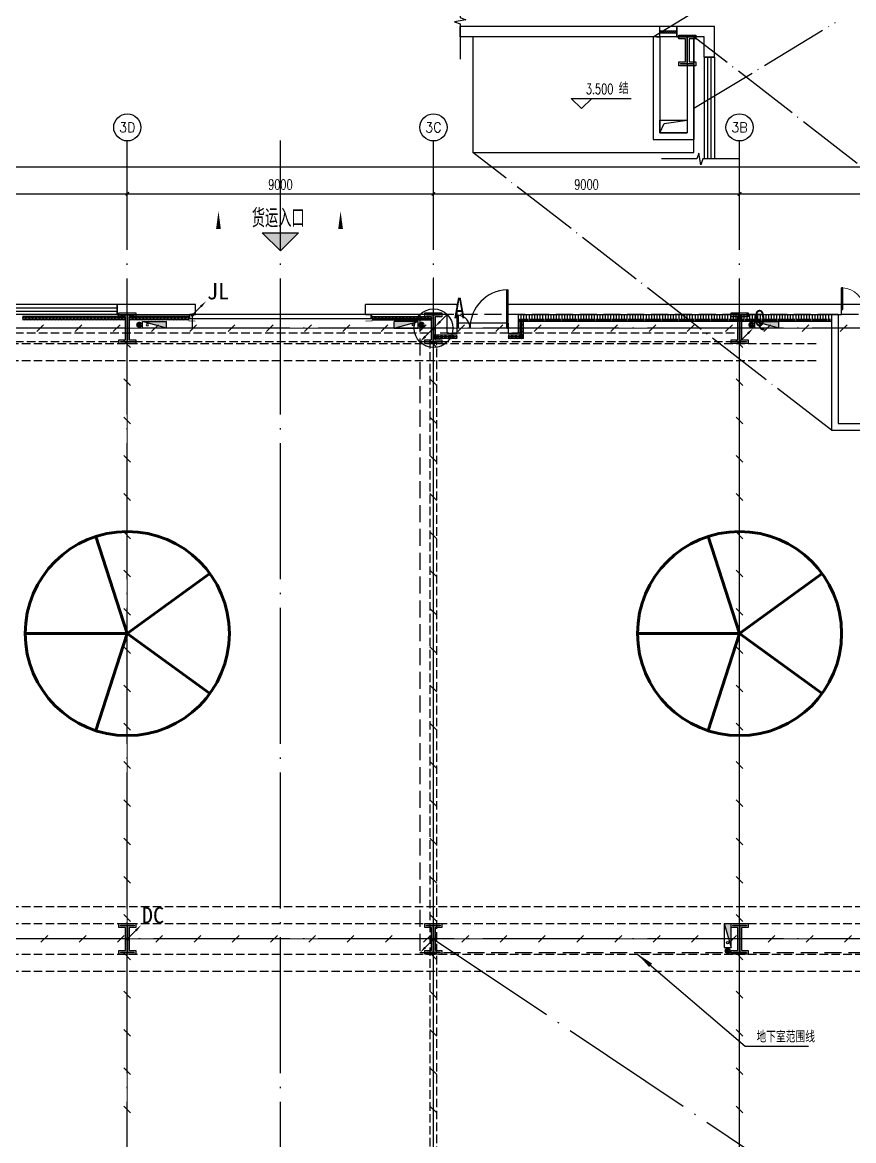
# Model space of a CAD drawing. Extents: x -1396510 to 1250330, y -1892470 to 1623980.
# Drawn here: x -158940 to -134500, y -1598504 to -1565634 of the extents above; entities that cross this region are included whole.
import ezdxf
from ezdxf.enums import TextEntityAlignment as Align

# ---------------------------------------------------------------- set-up
doc = ezdxf.new("R2010")
doc.units = 0
doc.header["$LTSCALE"] = 1000
doc.header["$MEASUREMENT"] = 0
for name, pattern in [('10平面$0$DASH', [0.35, 0.25, -0.1]), ('CENTER2', [1.125, 0.75, -0.125, 0.125, -0.125]), ('DASH', [0.35, 0.25, -0.1]), ('DOTE', [2.42, 2, -0.2, 0.02, -0.2])]:
    doc.linetypes.add(name, pattern=pattern)
doc.layers.get('Defpoints').update_dxf_attribs({"color": 210})
for name, color, linetype in [('10平面$0$WINDOW', 4, 'Continuous'), ('99平面图例外参$0$A-HATCH-2', 251, 'Continuous'), ('A-AXIS-D', 1, 'Continuous'), ('A-AXIS-DOTE', 14, 'DOTE'), ('A-AXIS-SYMB', 3, 'Continuous'), ('A-HATCH-2', 251, 'Continuous'), ('A-HRAIL', 173, 'Continuous'), ('A-LIN-V', 9, 'Continuous'), ('A-SFCE', 30, 'Continuous'), ('A-TEXT', 61, 'Continuous'), ('A-WINDOW', 140, 'Continuous'), ('AS-COLN', 6, 'Continuous'), ('AS-WALL', 40, 'Continuous'), ('AS-结构边线层', 200, 'Continuous'), ('CURTWALL', 4, 'Continuous'), ('FH-tri', 180, 'Continuous'), ('LWIRE', 4, 'Continuous'), ('SB_ZF消火栓', 10, 'Continuous'), ('SB_ZF消火栓M', 10, 'Continuous'), ('SHTLN', 4, 'Continuous'), ('TEL_TEXT', 7, 'Continuous'), ('WIRE-接地', 4, 'Continuous'), ('WIRE-照明', 1, 'Continuous'), ('建-引出', 3, 'Continuous'), ('建-标高', 3, 'Continuous'), ('建-窗', 4, 'Continuous')]:
    doc.layers.add(name, color=color, linetype=linetype)
doc.layers.add('A-云线2', color=3, linetype='Continuous', plot=False)
doc.layers.add('LG-ZF消防', color=1, linetype='Continuous', lineweight=60)
doc.styles.add('-宋体', font='', dxfattribs={"width": 0.8})
doc.styles.add('_TCH_AXIS', font='COMPLEX', dxfattribs={"bigfont": 'GBCBIG'})
doc.styles.add('_TCH_DIM_T3', font='SIMPLEX', dxfattribs={"width": 0.705882, "bigfont": 'GBCBIG'})
doc.styles.add('A-STANDARD', font='SIMPLEX', dxfattribs={"bigfont": 'GBCBIG'})
doc.styles.get("Standard").update_dxf_attribs({"font": 'gbenor.shx', "bigfont": 'gbcbig.shx'})
doc.styles.add('宋体', font='')
doc.styles.get('-宋体').set_extended_font_data('SimSun')
doc.styles.get('宋体').set_extended_font_data('SimSun')
doc.dimstyles.new('_TCH_ARCH&&100', dxfattribs={"dimtxt": 297.5, "dimasz": 100, "dimexe": 100, "dimexo": 100, "dimgap": 126.25, "dimtad": 1, "dimdec": 0, "dimzin": 0, "dimdsep": 46, "dimtxsty": '_TCH_DIM_T3', "dimblk": 'ARCHTICK', "dimcen": 0.09, "dimclrt": 7, "dimazin": 2, "dimtfac": 1, "dimtdec": 0, "dimtix": 1, "dimtmove": 2, "dimatfit": 3, "dimfxl": 0, "dimtolj": 1, "dimtzin": 0, "dimarcsym": 0})

# ---------------------------------------------------------------- blocks, each defined once
blk = doc.blocks.new('4324324')
at = {"layer": 'A-HATCH-2', "color": 8, "linetype": 'DASH'}
for p, q in [((-294754, 620270), (-135554, 620270)), ((-294754, 619770), (-135554, 619770)), ((-294754, 603720), (-128854, 603720)), ((-294754, 603220), (-128854, 603220)), ((-294754, 602320), (-128854, 602320)), ((-294754, 601820), (-128854, 601820))]:
    blk.add_line(p, q, dxfattribs=at)
blk = doc.blocks.new('w4324324')
at = {"layer": 'A-HATCH-2', "color": 0, "lineweight": 60}
for q in [(-1694760, 686605), (-1697614, 684532), (-1691907, 684532), (-1696524, 681178), (-1692997, 681178)]:
    blk.add_line((-1694760, 683605), q, dxfattribs=at)
blk.add_circle((-1694760, 683605), 3000, dxfattribs=at)
blk = doc.blocks.new('342343')
at = {"layer": 'A-LIN-V', "color": 8}
for p in [(1084560, -44444), (1084560, -62444)]:
    blk.add_blockref('w4324324', p, dxfattribs=at)
blk = doc.blocks.new('w42343243')
at = {"layer": 'A-HATCH-2', "color": 8}
blk.add_lwpolyline([(-165104, 621070), (-164604, 621070), (-164604, 620958), (-164800, 620958), (-164800, 620282), (-164604, 620282), (-164604, 620170), (-165104, 620170), (-165104, 620282), (-164908, 620282), (-164908, 620958), (-165104, 620958)], close=True, dxfattribs=at)
at = {"layer": 'AS-COLN', "color": 3}
blk.add_lwpolyline([(-165054, 621020), (-164654, 621020), (-164654, 621008), (-164850, 621008), (-164850, 620232), (-164654, 620232), (-164654, 620220), (-165054, 620220), (-165054, 620232), (-164858, 620232), (-164858, 621008), (-165054, 621008)], close=True, dxfattribs=at)
blk = doc.blocks.new('42343')
at = {"layer": 'A-WINDOW'}
for p in [(9000, 100), (18000, 100), (27000, 100), (9000, -17850), (18000, -17850), (27000, -17850)]:
    blk.add_blockref('w42343243', p, dxfattribs=at)
blk = doc.blocks.new('3333')
at = {"layer": 'A-SFCE', "const_width": 20}
blk.add_lwpolyline([(-227064, 766320), (-227064, 766510), (-227244, 766510), (-227244, 766320)], dxfattribs=at)
blk = doc.blocks.new('A$C5D961328')
at = {"layer": 'SB_ZF消火栓'}
blk.add_hatch(color=256, dxfattribs=at).paths.add_polyline_path([(0, 40), (700, 40), (700, 240)])
for p, q in [((700, 240), (0, 240)), ((0, 240), (0, 40)), ((700, 240), (0, 40)), ((0, 40), (700, 40)), ((700, 240), (700, 40))]:
    blk.add_line(p, q, dxfattribs=at)
at = {"layer": 'SB_ZF消火栓', "color": 1}
blk.add_circle((140, 140), 32.5, dxfattribs=at)
blk = doc.blocks.new('we42342343234')
at = {"layer": 'LG-ZF消防'}
for centre in [(-155504, 620820), (-147204, 620820), (-137504, 620820), (-138204, 602420)]:
    blk.add_circle(centre, 50, dxfattribs=at)
at = {"layer": 'SB_ZF消火栓M', "xscale": -1, "rotation": 180}
for p in [(-155404, 620960), (-137404, 620960)]:
    blk.add_blockref('A$C5D961328', p, dxfattribs=at)
at = {"layer": 'SB_ZF消火栓M'}
for p, rotation in [((-147304, 620960), 180), ((-138064, 602520), 90)]:
    blk.add_blockref('A$C5D961328', p, dxfattribs=dict(at, rotation=rotation))
blk = doc.blocks.new('_ArchTick')
at = {"color": 0, "linetype": 'ByBlock', "const_width": 0.4}
blk.add_lwpolyline([(-0.5, -0.5), (0.5, 0.5)], dxfattribs=at)
blk = doc.blocks.new('*D5850')
at = {"layer": 'A-AXIS-D', "color": 0, "lineweight": -2, "transparency": 16777216}
for p, q in [((148000, 3190), (148000, 4048)), ((148000, 3948), (157000, 3948)), ((157000, 3190), (157000, 4048))]:
    blk.add_line(p, q, dxfattribs=at)
at = {"layer": 'Defpoints', "color": 0, "transparency": 16777216}
for p in [(157000, 3948), (148000, 3090), (157000, 3090)]:
    blk.add_point(p, dxfattribs=at)
at = {"layer": 'A-AXIS-D', "color": 0, "lineweight": -2, "transparency": 16777216, "xscale": 100, "yscale": 100, "zscale": 100, "rotation": 180}
blk.add_blockref('_ArchTick', (148000, 3948), dxfattribs=at)
at = {"layer": 'A-AXIS-D', "color": 0, "lineweight": -2, "transparency": 16777216, "xscale": 100, "yscale": 100, "zscale": 100}
blk.add_blockref('_ArchTick', (157000, 3948), dxfattribs=at)
at = {"layer": 'A-AXIS-D', "color": 7, "transparency": 16777216, "insert": (152500, 4223), "char_height": 297.5, "attachment_point": 5, "style": '_TCH_DIM_T3'}
blk.add_mtext('\\A1;9000', dxfattribs=at)
blk = doc.blocks.new('*D5851')
at = {"layer": 'A-AXIS-D', "color": 0, "lineweight": -2, "transparency": 16777216}
for p, q in [((157000, 3190), (157000, 4048)), ((157000, 3948), (166000, 3948)), ((166000, 3190), (166000, 4048))]:
    blk.add_line(p, q, dxfattribs=at)
at = {"layer": 'Defpoints', "color": 0, "transparency": 16777216}
for p in [(166000, 3948), (157000, 3090), (166000, 3090)]:
    blk.add_point(p, dxfattribs=at)
at = {"layer": 'A-AXIS-D', "color": 0, "lineweight": -2, "transparency": 16777216, "xscale": 100, "yscale": 100, "zscale": 100, "rotation": 180}
blk.add_blockref('_ArchTick', (157000, 3948), dxfattribs=at)
at = {"layer": 'A-AXIS-D', "color": 0, "lineweight": -2, "transparency": 16777216, "xscale": 100, "yscale": 100, "zscale": 100}
blk.add_blockref('_ArchTick', (166000, 3948), dxfattribs=at)
at = {"layer": 'A-AXIS-D', "color": 7, "transparency": 16777216, "insert": (161500, 4223), "char_height": 297.5, "attachment_point": 5, "style": '_TCH_DIM_T3'}
blk.add_mtext('\\A1;9000', dxfattribs=at)
blk = doc.blocks.new('*D5852')
at = {"layer": 'A-AXIS-D', "color": 0, "lineweight": -2, "transparency": 16777216}
for p, q in [((166000, 3190), (166000, 4048)), ((166000, 3948), (175000, 3948)), ((175000, 3190), (175000, 4048))]:
    blk.add_line(p, q, dxfattribs=at)
at = {"layer": 'Defpoints', "color": 0, "transparency": 16777216}
for p in [(175000, 3948), (166000, 3090), (175000, 3090)]:
    blk.add_point(p, dxfattribs=at)
at = {"layer": 'A-AXIS-D', "color": 0, "lineweight": -2, "transparency": 16777216, "xscale": 100, "yscale": 100, "zscale": 100, "rotation": 180}
blk.add_blockref('_ArchTick', (166000, 3948), dxfattribs=at)
at = {"layer": 'A-AXIS-D', "color": 0, "lineweight": -2, "transparency": 16777216, "xscale": 100, "yscale": 100, "zscale": 100}
blk.add_blockref('_ArchTick', (175000, 3948), dxfattribs=at)
at = {"layer": 'A-AXIS-D', "color": 7, "transparency": 16777216, "insert": (170500, 4223), "char_height": 297.5, "attachment_point": 5, "style": '_TCH_DIM_T3'}
blk.add_mtext('\\A1;9000', dxfattribs=at)
blk = doc.blocks.new('*D5853')
at = {"layer": 'A-AXIS-D', "color": 0, "lineweight": -2, "transparency": 16777216}
for p, q in [((175000, 3190), (175000, 4048)), ((175000, 3948), (184000, 3948)), ((184000, 3190), (184000, 4048))]:
    blk.add_line(p, q, dxfattribs=at)
at = {"layer": 'Defpoints', "color": 0, "transparency": 16777216}
for p in [(184000, 3948), (175000, 3090), (184000, 3090)]:
    blk.add_point(p, dxfattribs=at)
at = {"layer": 'A-AXIS-D', "color": 0, "lineweight": -2, "transparency": 16777216, "xscale": 100, "yscale": 100, "zscale": 100, "rotation": 180}
blk.add_blockref('_ArchTick', (175000, 3948), dxfattribs=at)
at = {"layer": 'A-AXIS-D', "color": 0, "lineweight": -2, "transparency": 16777216, "xscale": 100, "yscale": 100, "zscale": 100}
blk.add_blockref('_ArchTick', (184000, 3948), dxfattribs=at)
at = {"layer": 'A-AXIS-D', "color": 7, "transparency": 16777216, "insert": (179500, 4223), "char_height": 297.5, "attachment_point": 5, "style": '_TCH_DIM_T3'}
blk.add_mtext('\\A1;9000', dxfattribs=at)
blk = doc.blocks.new('*D5855')
at = {"layer": 'A-AXIS-D', "color": 0, "lineweight": -2, "transparency": 16777216}
for p, q in [((-900, 3290), (-900, 4848)), ((-900, 4748), (184800, 4748)), ((184800, 3290), (184800, 4848))]:
    blk.add_line(p, q, dxfattribs=at)
at = {"layer": 'Defpoints', "color": 0, "transparency": 16777216}
for p in [(184800, 4748), (-900, 3190), (184800, 3190)]:
    blk.add_point(p, dxfattribs=at)
at = {"layer": 'A-AXIS-D', "color": 0, "lineweight": -2, "transparency": 16777216, "xscale": 100, "yscale": 100, "zscale": 100, "rotation": 180}
blk.add_blockref('_ArchTick', (-900, 4748), dxfattribs=at)
at = {"layer": 'A-AXIS-D', "color": 0, "lineweight": -2, "transparency": 16777216, "xscale": 100, "yscale": 100, "zscale": 100}
blk.add_blockref('_ArchTick', (184800, 4748), dxfattribs=at)
at = {"layer": 'A-AXIS-D', "color": 7, "transparency": 16777216, "insert": (91950, 5023), "char_height": 297.5, "attachment_point": 5, "style": '_TCH_DIM_T3'}
blk.add_mtext('\\A1;185700', dxfattribs=at)
blk = doc.blocks.new('$DorLib2D$00000002')
for p, q in [((-0.5, 0), (-0.5, 0.4875)), ((-0.475, 0.4875), (-0.5, 0.4875)), ((-0.475, 0), (-0.475, 0.4875)), ((0.475, 0), (0.475, 0.4875)), ((0.475, 0.4875), (0.5, 0.4875)), ((0.5, 0), (0.5, 0.4875)), ((-0.5, 0), (-0.475, 0)), ((0.5, 0), (0.475, 0))]:
    blk.add_line(p, q)
at = {"lineweight": 13}
for centre, start, end in [((-0.4875, 0), 0, 88.53072), ((0.4875, 0), 91.46928, 180)]:
    blk.add_arc(centre, 0.4875, start, end, dxfattribs=at)
blk = doc.blocks.new('*U52')
at = {"color": 0}
for p, q in [((-250, 150), (250, 150)), ((250, 30), (-250, 30)), ((-250, -30), (-190, 30)), ((-190, -30), (-130, 30)), ((-130, -30), (-70, 30)), ((-70, -30), (-10, 30)), ((-10, -30), (50, 30)), ((50, -30), (110, 30)), ((110, -30), (170, 30)), ((170, -30), (230, 30)), ((250, -30), (-250, -30)), ((-250, -150), (250, -150))]:
    blk.add_line(p, q, dxfattribs=at)
for points in [[(-250, -150), (-250, 150)], [(250, -150), (250, 150)]]:
    blk.add_lwpolyline(points, dxfattribs=at)
blk = doc.blocks.new('*U51')
at = {"color": 0, "xscale": 0.001999999996058992, "yscale": 0.003333333333333334, "zscale": 0.001999999996058992}
blk.add_blockref('*U52', (0, 0), dxfattribs=at)
blk = doc.blocks.new('99平面图例外参$0$$LinePat$填挖边坡')
at = {"color": 0}
for p, q in [((0, 0), (0, -1500)), ((300, 0), (300, -600))]:
    blk.add_line(p, q, dxfattribs=at)
at = {"layer": 'Defpoints', "color": 0}
blk.add_point((600, 0), dxfattribs=at)
blk = doc.blocks.new('99平面图例外参$0$$LinePat$圆环')
for points in [[(0, 150), (300, 150)], [(0, 0), (300, 0)], [(0, -150), (300, -150)]]:
    blk.add_lwpolyline(points)
at = {"color": 0}
blk.add_circle((150, 0), 150, dxfattribs=at)
blk = doc.blocks.new('WINDOW2DLIB$DYNSTYLE$00000005')
at = {"color": 0}
for points in [[(-0.5, 0.5), (-0.5, -0.5)], [(-0.5, 0.5), (0.5, 0.5)], [(0.5, -0.5), (0.5, 0.5)], [(0.5, 0.1667), (-0.5, 0.1667)], [(0.5, -0.1667), (-0.5, -0.1667)], [(-0.5, -0.5), (0.5, -0.5)]]:
    blk.add_lwpolyline(points, dxfattribs=at)
blk = doc.blocks.new('DOOR2DLIB$SYSLIB$00000123')
at = {"color": 0}
for p, q in [((0.475, -0.001), (0.475, 0.752)), ((0.475, 0.752), (0.5, 0.752)), ((0.5, -0.001), (0.5, 0.752)), ((-0.5, 0), (-0.5, 0.252)), ((-0.475, 0.252), (-0.5, 0.252)), ((-0.475, 0), (-0.475, 0.252)), ((-0.475, 0), (-0.5, 0)), ((0.475, -0.001), (0.5, -0.001))]:
    blk.add_line(p, q, dxfattribs=at)
for centre, radius, start, end in [((0.505, -0.002), 0.755, 92.2493, 179.7238), ((-0.501, 0.003), 0.251, 359.7899, 84.0974)]:
    blk.add_arc(centre, radius, start, end, dxfattribs=at)
blk = doc.blocks.new('10平面$0$$DorLib2D$00000126')
at = {"color": 0, "linetype": 'Continuous'}
for p, q in [((-0.532, 0.5), (-0.532, 0.9)), ((0.532, 0.9), (0.532, 0.5))]:
    blk.add_line(p, q, dxfattribs=at)
at = {"color": 0, "linetype": '10平面$0$DASH'}
for p, q in [((-0.532, 0.9), (0.532, 0.9)), ((-0.532, 0.5), (0.532, 0.5))]:
    blk.add_line(p, q, dxfattribs=at)
blk = doc.blocks.new('$TelecSys$00000008')
blk.add_line((0.4, 0.4), (-0.4, -0.4))
blk = doc.blocks.new('$TelecSys$00000078')
for p, q in [((1.15, 1.15), (0.55, 0.55)), ((0.104, 0.104), (0.104, 0.104)), ((-0.104, -0.104), (-0.104, -0.104))]:
    blk.add_line(p, q)
at = {"const_width": 0.142}
blk.add_lwpolyline([(-0.071, 0, 1), (0.071, 0, 1)], format="xyb", close=True, dxfattribs=at)
blk.add_solid([(0.62, 0.48), (0.48, 0.62), (0.1, 0.1)])
at = {"width": 0.8, "flags": 9}
blk.add_attdef('A', (0, 0), '', height=0.00002, dxfattribs=at)
blk = doc.blocks.new('$TelecSys$00000080')
for p, q in [((-0.7, -0.7), (0, 0)), ((0.104, 0.104), (0.104, 0.104)), ((-0.104, -0.104), (-0.104, -0.104))]:
    blk.add_line(p, q)
at = {"const_width": 0.142}
blk.add_lwpolyline([(0.071, 0, 1), (-0.071, 0, 1)], format="xyb", close=True, dxfattribs=at)
blk.add_solid([(-0.63, -0.77), (-0.77, -0.63), (-1.15, -1.15)])
at = {"width": 0.8, "flags": 9}
blk.add_attdef('A', (0, 0), '', height=0.00002, rotation=180, dxfattribs=at)
blk = doc.blocks.new('$TelecSys$00000079')
for p, q in [((0.7, 0.7), (0, 0)), ((0.104, 0.104), (0.104, 0.104)), ((-0.104, -0.104), (-0.104, -0.104))]:
    blk.add_line(p, q)
at = {"const_width": 0.142}
blk.add_lwpolyline([(-0.071, 0, 1), (0.071, 0, 1)], format="xyb", close=True, dxfattribs=at)
blk.add_solid([(0.63, 0.77), (0.77, 0.63), (1.15, 1.15)])
at = {"width": 0.8, "flags": 9}
blk.add_attdef('A', (0, 0), '', height=0.00002, dxfattribs=at)
blk = doc.blocks.new('世赫3#厂房一层0821')
at = {"layer": 'FH-tri'}
h = blk.add_hatch(color=8, dxfattribs=at)
h.dxf.hatch_style = 1
h.paths.add_polyline_path([(160969.7, 2802.6), (162030.3, 2802.6), (161500, 2272.3)])
at = {"color": 8, "linetype": 'DASH', "ltscale": 2}
blk.add_lwpolyline([(165600, -18350), (184800, -18350), (184800, 399.8), (165600, 399.8)], close=True, dxfattribs=at)
at = {"layer": '10平面$0$WINDOW'}
for p, q in [((179300, 699.9), (178000, 699.9)), ((168200, 149.9), (166700, 149.9))]:
    blk.add_line(p, q, dxfattribs=at)
at = {"layer": 'A-AXIS-D'}
for centre in [(157000, 5904), (166000, 5904), (175000, 5904)]:
    blk.add_circle(centre, 400, dxfattribs=at)
at = {"layer": 'A-AXIS-DOTE', "color": 8}
for p, q in [((184200, 400), (173660, 8564.2)), ((177700, -3000), (167160, 5164.2))]:
    blk.add_line(p, q, dxfattribs=at)
at = {"layer": 'A-AXIS-DOTE', "color": 8, "ltscale": 2}
for p, q in [((157000, -79980), (157000, 5514)), ((161500, -79980), (161500, 5514)), ((166000, -79980), (166000, 5514)), ((175000, -79980), (175000, 5514)), ((190814.2, 0), (-5155.8, 0)), ((190814.2, -17950), (-5155.8, -17950)), ((165996, -17950), (196000, -38050))]:
    blk.add_line(p, q, dxfattribs=at)
at = {"layer": 'A-AXIS-DOTE', "color": 8}
for points in [[(172460, 8564.2), (176624.2, 11090)], [(173660, 6464.2), (177824.2, 8990)]]:
    blk.add_lwpolyline(points, dxfattribs=at)
at = {"layer": 'A-AXIS-SYMB'}
for points in [[(166784.2, 10170), (166784.2, 9130), (166952.2, 9068.9), (166616.2, 9009.6), (166784.2, 8950), (166784.2, 7910)], [(174964.2, 4974.2), (173924.2, 4974.2), (173863, 4806.2), (173803.8, 5142.2), (173744.2, 4974.2), (172704.2, 4974.2)]]:
    blk.add_lwpolyline(points, dxfattribs=at)
at = {"layer": 'A-AXIS-SYMB', "color": 8}
for points in [[(159680, 1980, 0, 0, 0), (159680, 3440, 0, 140, 0), (159680, 2915, 0, 0, 0)], [(163270, 1980, 0, 0, 0), (163270, 3440, 0, 140, 0), (163270, 2915, 0, 0, 0)]]:
    blk.add_lwpolyline(points, format="xyseb", dxfattribs=at)
at = {"layer": 'A-LIN-V'}
blk.add_line((177700, 199.9), (168500, 199.9), dxfattribs=at)
at = {"layer": 'A-SFCE', "linetype": 'DASH'}
for p, q in [((165850, -150), (148150, -150)), ((165850, -400), (148150, -400))]:
    blk.add_line(p, q, dxfattribs=at)
at = {"layer": 'A-SFCE', "color": 2, "linetype": 'DASH'}
for p, q in [((174850, -150), (166150, -150)), ((174850, -400), (166150, -400))]:
    blk.add_line(p, q, dxfattribs=at)
at = {"layer": 'A-SFCE'}
blk.add_lwpolyline([(167160, 5164.2), (173660, 5164.2), (173660, 8564.2), (167160, 8564.2)], close=True, dxfattribs=at)
at = {"layer": 'AS-WALL'}
for p, q in [((172560, 8864.2), (166784.2, 8864.2)), ((166784.2, 8564.2), (166784.2, 8864.2)), ((172560, 8564.2), (166784.2, 8564.2)), ((172460, 8564.2), (172460, 5544.2)), ((172660, 8864.2), (172560, 8864.2)), ((172560, 8564.2), (172660, 8564.2)), ((172660, 8564.2), (172660, 8864.2)), ((172660, 8564.2), (172660, 5744.2)), ((173560, 8864.2), (173160, 8864.2)), ((173160, 8864.2), (173160, 8564.2)), ((173160, 8564.2), (173560, 8564.2)), ((173460, 8564.2), (173460, 5744.2)), ((174260, 8864.2), (173560, 8864.2)), ((173960, 8564.2), (173560, 8564.2)), ((173660, 8564.2), (173660, 5544.2)), ((173960, 7964.2), (173960, 8564.2)), ((174260, 7964.2), (174260, 8864.2)), ((173960, 7964.2), (174260, 7964.2)), ((172660, 5744.2), (173460, 5744.2)), ((172460, 5544.2), (173660, 5544.2)), ((159000, 699.9), (156700, 699.9)), ((156700, 699.9), (156700, 399.9)), ((159000, 399.9), (159000, 699.9)), ((166700, 699.9), (164000, 699.9)), ((164000, 399.9), (164000, 699.9)), ((166700, 149.9), (166700, 699.9)), ((178000, 699.9), (168200, 699.9)), ((168200, 149.9), (168200, 699.9)), ((178000, 399.9), (178000, 699.9)), ((156700, 399.9), (159000, 399.9)), ((166400, 399.9), (164000, 399.9)), ((166400, -150.1), (166400, 399.9)), ((168500, 399.9), (178000, 399.9)), ((168500, -150.1), (168500, 399.9)), ((177700, 400), (177700, -3000)), ((177900, 400), (177700, 400)), ((177900, 400), (177900, -2800)), ((166700, -150.1), (166700, 149.9)), ((168200, 149.9), (168200, -150.1)), ((166400, -150.1), (166700, -150.1)), ((168200, -150.1), (168500, -150.1)), ((177900, -2800), (183000, -2800)), ((177700, -3000), (183100, -3000))]:
    blk.add_line(p, q, dxfattribs=at)
at = {"layer": 'AS-结构边线层', "color": 8, "ltscale": 100}
blk.add_lwpolyline([(172660, 5744.2), (172779.3, 6016.4), (173460, 6114.2)], dxfattribs=at)
blk.add_lwpolyline([(172660, 6114.2), (173460, 6114.2), (173460, 5744.2), (172660, 5744.2)], close=True, dxfattribs=at)
at = {"layer": 'CURTWALL'}
for p, q in [((173960, 7964.2), (173960, 4974.2)), ((174260, 7964.2), (173960, 7964.2)), ((174060, 7964.2), (174060, 4974.2)), ((174160, 7964.2), (174160, 4974.2)), ((174260, 7964.2), (174260, 4974.2)), ((174260, 4974.2), (173960, 4974.2))]:
    blk.add_line(p, q, dxfattribs=at)
at = {"layer": 'Defpoints', "color": 8, "linetype": 'DASH'}
for p, q in [((165900, -30000), (165900, -400)), ((165900, -400), (166100, -400)), ((166100, -29900), (166100, -400))]:
    blk.add_line(p, q, dxfattribs=at)
at = {"layer": 'FH-tri', "color": 8}
blk.add_lwpolyline([(160969.7, 2802.6), (162030.3, 2802.6), (162030.3, 2802.6), (161500, 2272.3)], close=True, dxfattribs=at)
at = {"layer": '建-引出', "color": 8}
for p, q in [((172004.2, -18400.1), (175164.2, -21100)), ((175164.2, -21100), (177024.2, -21100))]:
    blk.add_line(p, q, dxfattribs=at)
blk.add_lwpolyline([(172004.2, -18400.1, 0, 133.3, 0), (172384.3, -18724.8, 0, 0, 0)], format="xyseb", dxfattribs=at)
at = {"layer": '建-标高', "color": 8}
for p, q in [((170353.6, 6454.2), (170053.6, 6754.2)), ((170053.6, 6754.2), (171813.6, 6754.2)), ((170353.6, 6454.2), (170653.6, 6754.2))]:
    blk.add_line(p, q, dxfattribs=at)
at = {"layer": '10平面$0$WINDOW', "zscale": 300}
for name, p, xscale, yscale, rotation in [('DOOR2DLIB$SYSLIB$00000123', (167450, -0.1), -1500, -1500, 179.9999999999555), ('$DorLib2D$00000002', (178650, 549.9), 1300, -1300, 179.9999999988313), ('10平面$0$$DorLib2D$00000126', (161500, 549.9), 5000, 300, 180)]:
    blk.add_blockref(name, p, dxfattribs=dict(at, xscale=xscale, yscale=yscale, rotation=rotation))
at = {"layer": '99平面图例外参$0$A-HATCH-2', "color": 203, "xscale": -0.13333333393269, "yscale": 0.1333333333333333, "zscale": 0.1333333333333333, "rotation": 179.9999999999116}
for p in [(168500, 199.9), (168580, 199.9), (168660, 199.9), (168740, 199.9), (168820, 199.9), (168900, 199.9), (168980, 199.9), (169060, 199.9), (169140, 199.9), (169220, 199.9), (169300, 199.9), (169380, 199.9), (169460, 199.9), (169540, 199.9), (169620, 199.9), (169700, 199.9), (169780, 199.9), (169860, 199.9), (169940, 199.9), (170020, 199.9), (170100, 199.9), (170180, 199.9), (170260, 199.9), (170340, 199.9), (170420, 199.9), (170500, 199.9), (170580, 199.9), (170660, 199.9), (170740, 199.9), (170820, 199.9), (170900, 199.9), (170980, 199.9), (171060, 199.9), (171140, 199.9), (171220, 199.9), (171300, 199.9), (171380, 199.9), (171460, 199.9), (171540, 199.9), (171620, 199.9), (171700, 199.9), (171780, 199.9), (171860, 199.9), (171940, 199.9), (172020, 199.9), (172100, 199.9), (172180, 199.9), (172260, 199.9), (172340, 199.9), (172420, 199.9), (172500, 199.9), (172580, 199.9), (172660, 199.9), (172740, 199.9), (172820, 199.9), (172900, 199.9), (172980, 199.9), (173060, 199.9), (173140, 199.9), (173220, 199.9), (173300, 199.9), (173380, 199.9), (173460, 199.9), (173540, 199.9), (173620, 199.9), (173700, 199.9), (173780, 199.9), (173860, 199.9), (173940, 199.9), (174020, 199.9), (174100, 199.9), (174180, 199.9), (174260, 199.9), (174340, 199.9), (174420, 199.9), (174500, 199.9), (174580, 199.9), (174660, 199.9), (174740, 199.9), (174820, 199.9), (174900, 199.9), (174980, 199.9), (175060, 199.9), (175140, 199.9), (175220, 199.9), (175300, 199.9), (175380, 199.9), (175460, 199.9), (175540, 199.9), (175620, 199.9), (175700, 199.9), (175780, 199.9), (175860, 199.9), (175940, 199.9), (176020, 199.9), (176100, 199.9), (176180, 199.9), (176260, 199.9), (176340, 199.9), (176420, 199.9), (176500, 199.9), (176580, 199.9), (176660, 199.9), (176740, 199.9), (176820, 199.9), (176900, 199.9), (176980, 199.9), (177060, 199.9), (177140, 199.9), (177220, 199.9), (177300, 199.9), (177380, 199.9), (177460, 199.9), (177540, 199.9), (177620, 199.9)]:
    blk.add_blockref('99平面图例外参$0$$LinePat$填挖边坡', p, dxfattribs=at)
at = {"layer": 'A-HRAIL', "yscale": 0.3333333333111111, "zscale": 0.3333333333111111}
for p, xscale, rotation in [((154015.7, 293.9), -0.3368181817957239, 359.9999999997967), ((154116.7, 293.9), -0.3368181817957239, 359.9999999997967), ((154217.8, 293.9), -0.3368181817957239, 359.9999999997967), ((154318.8, 293.9), -0.3368181817957239, 359.9999999997967), ((154419.9, 293.9), -0.3368181817957239, 359.9999999997967), ((154520.9, 293.9), -0.3368181817957239, 359.9999999997967), ((154622, 293.9), -0.3368181817957239, 359.9999999997967), ((154723, 293.9), -0.3368181817957239, 359.9999999997967), ((154824, 293.9), -0.3368181817957239, 359.9999999997967), ((154925.1, 293.9), -0.3368181817957239, 359.9999999997967), ((155026.1, 293.9), -0.3368181817957239, 359.9999999997967), ((155127.2, 293.9), -0.3368181817957239, 359.9999999997967), ((155228.2, 293.9), -0.3368181817957239, 359.9999999997967), ((155329.3, 293.9), -0.3368181817957239, 359.9999999997967), ((155430.3, 293.9), -0.3368181817957239, 359.9999999997967), ((155531.4, 293.9), -0.3368181817957239, 359.9999999997967), ((155632.4, 293.9), -0.3368181817957239, 359.9999999997967), ((155733.5, 293.9), -0.3368181817957239, 359.9999999997967), ((155834.5, 293.9), -0.3368181817957239, 359.9999999997967), ((155935.5, 293.9), -0.3368181817957239, 359.9999999997967), ((156036.6, 293.9), -0.3368181817957239, 359.9999999997967), ((156137.6, 293.9), -0.3368181817957239, 359.9999999997967), ((156238.7, 293.9), -0.3368181817957239, 359.9999999997967), ((156339.7, 293.9), -0.3368181817957239, 359.9999999997967), ((156440.8, 293.9), -0.3368181817957239, 359.9999999997967), ((156541.8, 293.9), -0.3368181817957239, 359.9999999997967), ((156642.9, 293.9), -0.3368181817957239, 359.9999999997967), ((156743.9, 293.9), -0.3368181817957239, 359.9999999997967), ((156845, 293.9), -0.3368181817957239, 359.9999999997967), ((156946, 293.9), -0.3368181817957239, 359.9999999997967), ((157157.3, 293.9), -0.3444734679202548, 359.999999999795), ((157260.7, 293.9), -0.3444734679202548, 359.999999999795), ((157364, 293.9), -0.3444734679202548, 359.999999999795), ((157467.4, 293.9), -0.3444734679202548, 359.999999999795), ((157570.7, 293.9), -0.3444734679202548, 359.999999999795), ((157674.1, 293.9), -0.3444734679202548, 359.999999999795), ((157777.4, 293.9), -0.3444734679202548, 359.999999999795), ((157880.7, 293.9), -0.3444734679202548, 359.999999999795), ((157984.1, 293.9), -0.3444734679202548, 359.999999999795), ((158087.4, 293.9), -0.3444734679202548, 359.999999999795), ((158190.8, 293.9), -0.3444734679202548, 359.999999999795), ((158294.1, 293.9), -0.3444734679202548, 359.999999999795), ((158397.4, 293.9), -0.3444734679202548, 359.999999999795), ((158500.8, 293.9), -0.3444734679202548, 359.999999999795), ((158604.1, 293.9), -0.3444734679202548, 359.999999999795), ((158707.5, 293.9), -0.3444734679202548, 359.999999999795), ((158810.8, 293.9), -0.3444734679202548, 359.999999999795), ((164189.2, 293.9), 0.344473467906519, 2.050220548543992e-10), ((164292.5, 293.9), 0.344473467906519, 2.050220548543992e-10), ((164395.9, 293.9), 0.344473467906519, 2.050220548543992e-10), ((164499.2, 293.9), 0.344473467906519, 2.050220548543992e-10), ((164602.6, 293.9), 0.344473467906519, 2.050220548543992e-10), ((164705.9, 293.9), 0.344473467906519, 2.050220548543992e-10), ((164809.2, 293.9), 0.344473467906519, 2.050220548543992e-10), ((164912.6, 293.9), 0.344473467906519, 2.050220548543992e-10), ((165015.9, 293.9), 0.344473467906519, 2.050220548543992e-10), ((165119.3, 293.9), 0.344473467906519, 2.050220548543992e-10), ((165222.6, 293.9), 0.344473467906519, 2.050220548543992e-10), ((165325.9, 293.9), 0.344473467906519, 2.050220548543992e-10), ((165429.3, 293.9), 0.344473467906519, 2.050220548543992e-10), ((165532.6, 293.9), 0.344473467906519, 2.050220548543992e-10), ((165636, 293.9), 0.344473467906519, 2.050220548543992e-10), ((165739.3, 293.9), 0.344473467906519, 2.050220548543992e-10), ((165842.7, 293.9), 0.344473467906519, 2.050220548543992e-10), ((168600, 99.9), -0.3333333088954032, 270), ((168600, -0.1), -0.3333333088954032, 270), ((168600, -100.1), -0.3333333088954032, 270), ((168600, -200.1), -0.3333333088954032, 270), ((168600, -300.1), -0.3333333088954032, 270)]:
    blk.add_blockref('99平面图例外参$0$$LinePat$圆环', p, dxfattribs=dict(at, xscale=xscale, rotation=rotation))
for p, xscale in [((166120, -250.1), -0.386666643760767), ((166236, -250.1), -0.386666643760767), ((166352, -250.1), -0.386666643760767), ((166468, -250.1), -0.386666643760767), ((166584, -250.1), -0.386666643760767), ((166700, -250.1), -0.386666643760767), ((168312.5, -250.1), -0.3749999998826196), ((168425, -250.1), -0.3749999998826196), ((168537.5, -250.1), -0.3749999998826196), ((168650, -250.1), -0.3749999998826196)]:
    blk.add_blockref('99平面图例外参$0$$LinePat$圆环', p, dxfattribs=dict(at, xscale=xscale))
at = {"layer": 'A-LIN-V', "color": 8, "rotation": 90}
blk.add_blockref('342343', (796160.7, 601225), dxfattribs=at)
at = {"layer": 'A-SFCE', "rotation": 90}
blk.add_blockref('3333', (925320.8, 227454.1), dxfattribs=at)
at = {"layer": 'A-SFCE', "xscale": -1, "rotation": 270}
blk.add_blockref('3333', (-602320.8, 227454.1), dxfattribs=at)
at = {"layer": 'A-WINDOW'}
for name, p in [('w42343243', (338314.2, -612455.8)), ('42343', (312854.2, -620720)), ('4324324', (312854.2, -620720))]:
    blk.add_blockref(name, p, dxfattribs=at)
at = {"layer": 'SB_ZF消火栓'}
blk.add_blockref('we42342343234', (312854.2, -620720), dxfattribs=at)
at = {"layer": '建-窗', "yscale": -300, "zscale": 300}
for name, p, xscale, rotation in [('*U51', (172910, 8714.2), 500.000000985252, 179.9999999936634), ('WINDOW2DLIB$DYNSTYLE$00000005', (150100, 549.9), -13200, 359.9999999996728)]:
    blk.add_blockref(name, p, dxfattribs=dict(at, xscale=xscale, rotation=rotation))
at = {"layer": 'A-AXIS-D', "color": 7, "style": '_TCH_AXIS'}
for s, height, p, p2 in [('3D', 282.17, (156758.1, 5762.9), (157241.9, 5762.9)), ('3C', 294.28, (165761.8, 5756.8), (166238.2, 5756.8)), ('3B', 282.17, (174758.1, 5762.9), (175241.9, 5762.9))]:
    blk.add_text(s, height=height, dxfattribs=at).set_placement(p, p2, align=Align.FIT)
at = {"layer": 'A-TEXT', "color": 8, "style": 'A-STANDARD'}
blk.add_text('货运入口', height=540.14, dxfattribs=at).set_placement((160658.7, 2964.7))
at = {"layer": '建-引出', "color": 7, "style": 'A-STANDARD'}
blk.add_text('地下室范围线', height=337.59, dxfattribs=at).set_placement((175496.8, -20995))
at = {"layer": '建-标高', "color": 7, "style": 'A-STANDARD'}
blk.add_text('结', height=337.6, dxfattribs=at).set_placement((171450, 6884.2))
at = {"layer": '建-标高', "color": 7, "style": 'A-STANDARD', "width": 0.705882}
blk.add_text('3.500', height=297.5, dxfattribs=at).set_placement((170480, 6884.2))
at = {"layer": 'A-AXIS-D'}
for base, p1, p2, picture, middle in [((184800, 4747.8), (-900, 3189.8), (184800, 3189.8), '*D5855', (91950, 5022.8)), ((157000, 3947.8), (148000, 3089.8), (157000, 3089.8), '*D5850', (152500, 4222.8)), ((166000, 3947.8), (157000, 3089.8), (166000, 3089.8), '*D5851', (161500, 4222.8)), ((175000, 3947.8), (166000, 3089.8), (175000, 3089.8), '*D5852', (170500, 4222.8)), ((184000, 3947.8), (175000, 3089.8), (184000, 3089.8), '*D5853', (179500, 4222.8))]:
    dim = blk.add_linear_dim(base=base, p1=p1, p2=p2, angle=0, dimstyle='_TCH_ARCH&&100', dxfattribs=at)
    dim.commit()
    dim.dimension.update_dxf_attribs({"geometry": picture, "text_midpoint": middle, "dimtype": 161})

msp = doc.modelspace()

# ---------------------------------------------------------------- linework, layer by layer
at = {"layer": 'WIRE-接地', "linetype": 'CENTER2', "const_width": 35}
for points in [[(-146850.2, -1574624), (-146850.2, -1573124)], [(-153940, -1574234), (-153940, -1574624)], [(-312858.2, -1646424), (-128850.2, -1646424), (-128850.2, -1574624), (-294858.2, -1574624)], [(-155858.2, -1574624), (-155858.2, -1646424)], [(-146858.2, -1574624), (-146858.2, -1646424)], [(-137858.2, -1646424), (-137858.2, -1574624)], [(-301358.2, -1592574), (-128850.2, -1592574)]]:
    msp.add_lwpolyline(points, dxfattribs=at)
at = {"layer": 'WIRE-照明', "color": 6, "linetype": 'Continuous'}
msp.add_circle((-146850.2, -1574624), 569.2, dxfattribs=at)

# ---------------------------------------------------------------- block references
at = {"layer": 'A-云线2'}
msp.add_blockref('世赫3#厂房一层0821', (-312854.2, -1574624), dxfattribs=at)
at = {"layer": 'LWIRE', "xscale": -350, "yscale": 350, "zscale": 350, "rotation": 270}
for p in [(-153940, -1574234), (-137854.2, -1575024), (-155850.2, -1592574)]:
    msp.add_blockref('$TelecSys$00000079', p, dxfattribs=at)
at = {"layer": 'LWIRE', "xscale": 350, "yscale": 350, "zscale": 350}
for name, p in [('$TelecSys$00000078', (-146850.2, -1574624)), ('$TelecSys$00000080', (-146850.2, -1574624)), ('$TelecSys$00000080', (-146850.2, -1592579.3))]:
    msp.add_blockref(name, p, dxfattribs=at)
at = {"layer": 'SHTLN', "xscale": 250, "yscale": 250, "zscale": 250}
for p, rotation in [((-158416.7, -1574624), 180), ((-157291.7, -1574624), 180), ((-156166.7, -1574624), 180), ((-155041.7, -1574624), 180), ((-153916.7, -1574624), 180), ((-152791.7, -1574624), 180), ((-151666.7, -1574624), 180), ((-150541.7, -1574624), 180), ((-149416.7, -1574624), 180), ((-148291.7, -1574624), 180), ((-147166.7, -1574624), 180), ((-146041.7, -1574624), 180), ((-144916.7, -1574624), 180), ((-143791.7, -1574624), 180), ((-142666.7, -1574624), 180), ((-141541.7, -1574624), 180), ((-140416.7, -1574624), 180), ((-139291.7, -1574624), 180), ((-138166.7, -1574624), 180), ((-137041.7, -1574624), 180), ((-135916.7, -1574624), 180), ((-134791.7, -1574624), 180), ((-155858.2, -1575086.5), 269.9999999999998), ((-146858.2, -1575086.5), 269.9999999999998), ((-137858.2, -1575086.5), 89.99999999999982), ((-155858.2, -1576211.5), 269.9999999999998), ((-146858.2, -1576211.5), 269.9999999999998), ((-137858.2, -1576211.5), 89.99999999999982), ((-155858.2, -1577336.5), 269.9999999999998), ((-146858.2, -1577336.5), 269.9999999999998), ((-137858.2, -1577336.5), 89.99999999999982), ((-155858.2, -1578461.5), 269.9999999999998), ((-146858.2, -1578461.5), 269.9999999999998), ((-137858.2, -1578461.5), 89.99999999999982), ((-155858.2, -1579586.5), 269.9999999999998), ((-146858.2, -1579586.5), 269.9999999999998), ((-137858.2, -1579586.5), 89.99999999999982), ((-155858.2, -1580711.5), 269.9999999999998), ((-146858.2, -1580711.5), 269.9999999999998), ((-137858.2, -1580711.5), 89.99999999999982), ((-155858.2, -1581836.5), 269.9999999999998), ((-146858.2, -1581836.5), 269.9999999999998), ((-137858.2, -1581836.5), 89.99999999999982), ((-155858.2, -1582961.5), 269.9999999999998), ((-146858.2, -1582961.5), 269.9999999999998), ((-137858.2, -1582961.5), 89.99999999999982), ((-155858.2, -1584086.5), 269.9999999999998), ((-146858.2, -1584086.5), 269.9999999999998), ((-137858.2, -1584086.5), 89.99999999999982), ((-155858.2, -1585211.5), 269.9999999999998), ((-146858.2, -1585211.5), 269.9999999999998), ((-137858.2, -1585211.5), 89.99999999999982), ((-155858.2, -1586336.5), 269.9999999999998), ((-146858.2, -1586336.5), 269.9999999999998), ((-137858.2, -1586336.5), 89.99999999999982), ((-155858.2, -1587461.5), 269.9999999999998), ((-146858.2, -1587461.5), 269.9999999999998), ((-137858.2, -1587461.5), 89.99999999999982), ((-155858.2, -1588586.5), 269.9999999999998), ((-146858.2, -1588586.5), 269.9999999999998), ((-137858.2, -1588586.5), 89.99999999999982), ((-155858.2, -1589711.5), 269.9999999999998), ((-146858.2, -1589711.5), 269.9999999999998), ((-137858.2, -1589711.5), 89.99999999999982), ((-155858.2, -1590836.5), 269.9999999999998), ((-146858.2, -1590836.5), 269.9999999999998), ((-137858.2, -1590836.5), 89.99999999999982), ((-155858.2, -1591961.5), 269.9999999999998), ((-146858.2, -1591961.5), 269.9999999999998), ((-137858.2, -1591961.5), 89.99999999999982), ((-158291.7, -1592574), 359.9999999999997), ((-157166.7, -1592574), 359.9999999999997), ((-156041.7, -1592574), 359.9999999999997), ((-154916.7, -1592574), 359.9999999999997), ((-153791.7, -1592574), 359.9999999999997), ((-152666.7, -1592574), 359.9999999999997), ((-151541.7, -1592574), 359.9999999999997), ((-150416.7, -1592574), 359.9999999999997), ((-149291.7, -1592574), 359.9999999999997), ((-148166.7, -1592574), 359.9999999999997), ((-147041.7, -1592574), 359.9999999999997), ((-145916.7, -1592574), 359.9999999999997), ((-144791.7, -1592574), 359.9999999999997), ((-143666.7, -1592574), 359.9999999999997), ((-142541.7, -1592574), 359.9999999999997), ((-141416.7, -1592574), 359.9999999999997), ((-140291.7, -1592574), 359.9999999999997), ((-139166.7, -1592574), 359.9999999999997), ((-138041.7, -1592574), 359.9999999999997), ((-136916.7, -1592574), 359.9999999999997), ((-135791.7, -1592574), 359.9999999999997), ((-134666.7, -1592574), 359.9999999999997), ((-155858.2, -1593086.5), 269.9999999999998), ((-146858.2, -1593086.5), 269.9999999999998), ((-137858.2, -1593086.5), 89.99999999999982), ((-155858.2, -1594211.5), 269.9999999999998), ((-146858.2, -1594211.5), 269.9999999999998), ((-137858.2, -1594211.5), 89.99999999999982), ((-155858.2, -1595336.5), 269.9999999999998), ((-146858.2, -1595336.5), 269.9999999999998), ((-137858.2, -1595336.5), 89.99999999999982), ((-155858.2, -1596461.5), 269.9999999999998), ((-146858.2, -1596461.5), 269.9999999999998), ((-137858.2, -1596461.5), 89.99999999999982), ((-155858.2, -1597586.5), 269.9999999999998), ((-146858.2, -1597586.5), 269.9999999999998), ((-137858.2, -1597586.5), 89.99999999999982)]:
    msp.add_blockref('$TelecSys$00000008', p, dxfattribs=dict(at, rotation=rotation))

# ---------------------------------------------------------------- texts
at = {"layer": 'TEL_TEXT', "style": '宋体'}
for s, height, p in [('JL', 478.48, (-153513.6, -1573776.1)), ('Q', 478.5, (-137427.8, -1574566.1)), ('DC', 478.48, (-155423.8, -1592116.1))]:
    msp.add_text(s, height=height, dxfattribs=at).set_placement(p)
at = {"layer": 'TEL_TEXT', "style": '-宋体', "width": 0.8}
msp.add_text('A', height=600, dxfattribs=at).set_placement((-146254.4, -1574328.9))

doc.saveas('drawing.dxf')
